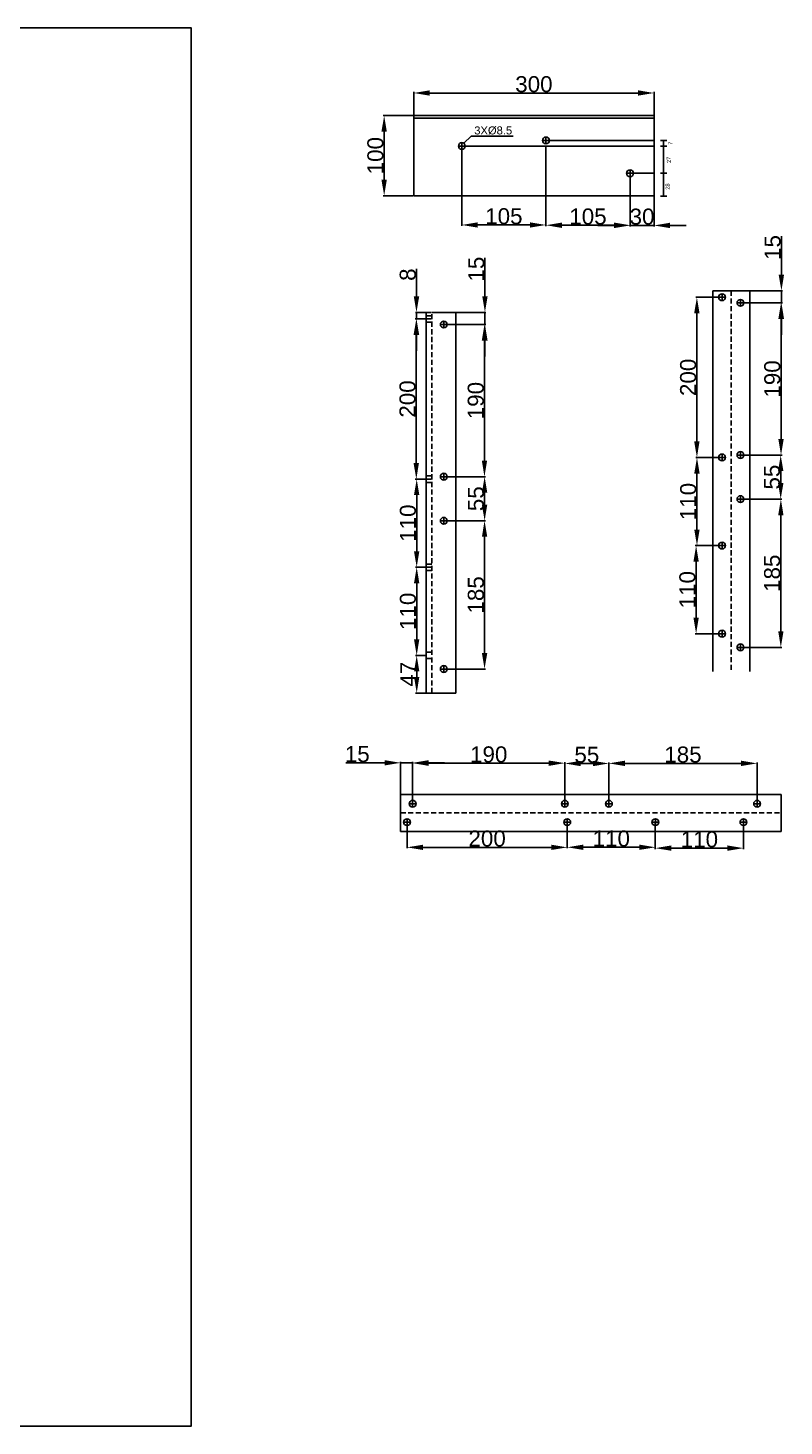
# Model space of a CAD drawing. Header units: millimetres. Extents: x -177214 to -167763, y 174316 to 178191.
# Drawn here: x -168707 to -167763, y 175127 to 176872 of the extents above; entities that cross this region are included whole.
import ezdxf

# ---------------------------------------------------------------- set-up
doc = ezdxf.new("R2010")
doc.units = ezdxf.units.MM
doc.linetypes.add('ASVLTYPE', pattern=[0.75, 0.5, -0.25])
doc.linetypes.add('HIDDEN', pattern=[9.525, 6.35, -3.175])
doc.styles.get("Standard").update_dxf_attribs({"font": 'arial.ttf'})
doc.dimstyles.new('ISO-25', dxfattribs={"dimtxt": 20, "dimasz": 20, "dimexe": 1.25, "dimexo": 0.625, "dimtad": 1, "dimdec": 1, "dimtxsty": 'Standard', "dimcen": 2.5, "dimclrd": 3, "dimclre": 3, "dimclrt": 1, "dimadec": 1, "dimazin": 0, "dimtfac": 1, "dimtdec": 1, "dimtmove": 0, "dimatfit": 3, "dimfxl": 1, "dimarcsym": 0})

# ---------------------------------------------------------------- blocks, each defined once
blk = doc.blocks.new('*D28')
at = {"color": 3, "linetype": 'ByBlock', "lineweight": -2, "transparency": 16777216}
for p, q in [((-168225.6, 176762.9), (-168263.2, 176762.9)), ((-168261.9, 176682.9), (-168261.9, 176742.9)), ((-168225.6, 176662.9), (-168263.2, 176662.9))]:
    blk.add_line(p, q, dxfattribs=at)
at = {"color": 3, "linetype": 'ByBlock', "transparency": 16777216}
for points in [[(-168265.3, 176742.9), (-168258.6, 176742.9), (-168261.9, 176762.9)], [(-168265.3, 176682.9), (-168258.6, 176682.9), (-168261.9, 176662.9)]]:
    blk.add_solid(points, dxfattribs=at)
at = {"layer": 'Defpoints', "color": 0, "linetype": 'ByBlock', "transparency": 16777216}
for p in [(-168261.9, 176762.9), (-168225, 176762.9), (-168225, 176662.9)]:
    blk.add_point(p, dxfattribs=at)
at = {"color": 1, "linetype": 'ByBlock', "transparency": 16777216, "insert": (-168272.8, 176712.9), "char_height": 20, "attachment_point": 5, "rotation": 90}
blk.add_mtext('100', dxfattribs=at)
blk = doc.blocks.new('*D29')
at = {"color": 3, "linetype": 'ByBlock', "lineweight": -2, "transparency": 16777216}
for p, q in [((-167955, 176690.3), (-167955, 176624.6)), ((-167925, 176690.3), (-167925, 176624.6)), ((-167975, 176625.8), (-167995, 176625.8)), ((-167955, 176625.8), (-167925, 176625.8)), ((-167905, 176625.8), (-167885, 176625.8))]:
    blk.add_line(p, q, dxfattribs=at)
at = {"color": 3, "linetype": 'ByBlock', "transparency": 16777216}
for points in [[(-167975, 176629.2), (-167975, 176622.5), (-167955, 176625.8)], [(-167905, 176629.2), (-167905, 176622.5), (-167925, 176625.8)]]:
    blk.add_solid(points, dxfattribs=at)
at = {"layer": 'Defpoints', "color": 0, "linetype": 'ByBlock', "transparency": 16777216}
for p in [(-167955, 176690.9), (-167925, 176690.9), (-167925, 176625.8)]:
    blk.add_point(p, dxfattribs=at)
at = {"color": 1, "linetype": 'ByBlock', "transparency": 16777216, "insert": (-167940, 176636.7), "char_height": 20, "attachment_point": 5}
blk.add_mtext('30', dxfattribs=at)
blk = doc.blocks.new('*D30')
at = {"color": 3, "linetype": 'ByBlock', "lineweight": -2, "transparency": 16777216}
for p, q in [((-168060, 176724.3), (-168060, 176624.8)), ((-167955, 176690.3), (-167955, 176624.8)), ((-167975, 176626.1), (-168040, 176626.1))]:
    blk.add_line(p, q, dxfattribs=at)
at = {"color": 3, "linetype": 'ByBlock', "transparency": 16777216}
for points in [[(-168040, 176629.4), (-168040, 176622.7), (-168060, 176626.1)], [(-167975, 176629.4), (-167975, 176622.7), (-167955, 176626.1)]]:
    blk.add_solid(points, dxfattribs=at)
at = {"layer": 'Defpoints', "color": 0, "linetype": 'ByBlock', "transparency": 16777216}
for p in [(-168060, 176724.9), (-167955, 176690.9), (-168060, 176626.1)]:
    blk.add_point(p, dxfattribs=at)
at = {"color": 1, "linetype": 'ByBlock', "transparency": 16777216, "insert": (-168007.5, 176636.9), "char_height": 20, "attachment_point": 5}
blk.add_mtext('105', dxfattribs=at)
blk = doc.blocks.new('*D31')
at = {"color": 3, "linetype": 'ByBlock', "lineweight": -2, "transparency": 16777216}
for p, q in [((-168165, 176724.3), (-168165, 176625.2)), ((-168060, 176724.3), (-168060, 176625.2)), ((-168080, 176626.4), (-168145, 176626.4))]:
    blk.add_line(p, q, dxfattribs=at)
at = {"color": 3, "linetype": 'ByBlock', "transparency": 16777216}
for points in [[(-168145, 176629.7), (-168145, 176623.1), (-168165, 176626.4)], [(-168080, 176629.7), (-168080, 176623.1), (-168060, 176626.4)]]:
    blk.add_solid(points, dxfattribs=at)
at = {"layer": 'Defpoints', "color": 0, "linetype": 'ByBlock', "transparency": 16777216}
for p in [(-168165, 176724.9), (-168060, 176724.9), (-168165, 176626.4)]:
    blk.add_point(p, dxfattribs=at)
at = {"color": 1, "linetype": 'ByBlock', "transparency": 16777216, "insert": (-168112.5, 176637.2), "char_height": 20, "attachment_point": 5}
blk.add_mtext('105', dxfattribs=at)
blk = doc.blocks.new('*D32')
at = {"color": 3, "linetype": 'ByBlock', "lineweight": -2, "transparency": 16777216}
for p, q in [((-168225, 176763.5), (-168225, 176792.4)), ((-168205, 176791.1), (-167945, 176791.1)), ((-167925, 176763.5), (-167925, 176792.4))]:
    blk.add_line(p, q, dxfattribs=at)
at = {"color": 3, "linetype": 'ByBlock', "transparency": 16777216}
for points in [[(-168205, 176794.5), (-168205, 176787.8), (-168225, 176791.1)], [(-167945, 176794.5), (-167945, 176787.8), (-167925, 176791.1)]]:
    blk.add_solid(points, dxfattribs=at)
at = {"layer": 'Defpoints', "color": 0, "linetype": 'ByBlock', "transparency": 16777216}
for p in [(-167925, 176791.1), (-168225, 176762.9), (-167925, 176762.9)]:
    blk.add_point(p, dxfattribs=at)
at = {"color": 1, "linetype": 'ByBlock', "transparency": 16777216, "insert": (-168075, 176802), "char_height": 20, "attachment_point": 5}
blk.add_mtext('300', dxfattribs=at)
blk = doc.blocks.new('*D136')
at = {"color": 3, "lineweight": -2, "transparency": 16777216}
for p, q in [((-168221.6, 176537.2), (-168221.6, 176571.6)), ((-168203.1, 176517.2), (-168222.8, 176517.2)), ((-168203.1, 176509.2), (-168222.8, 176509.2)), ((-168221.6, 176509.2), (-168221.6, 176517.2)), ((-168221.6, 176489.2), (-168221.6, 176469.2))]:
    blk.add_line(p, q, dxfattribs=at)
at = {"color": 3, "transparency": 16777216}
for points in [[(-168224.9, 176537.2), (-168218.2, 176537.2), (-168221.6, 176517.2)], [(-168224.9, 176489.2), (-168218.2, 176489.2), (-168221.6, 176509.2)]]:
    blk.add_solid(points, dxfattribs=at)
at = {"layer": 'Defpoints', "color": 0, "transparency": 16777216}
for p in [(-168221.6, 176517.2), (-168202.5, 176517.2), (-168202.5, 176509.2)]:
    blk.add_point(p, dxfattribs=at)
at = {"color": 1, "transparency": 16777216, "insert": (-168232.4, 176564.4), "char_height": 20, "attachment_point": 5, "rotation": 90}
blk.add_mtext('8', dxfattribs=at)
blk = doc.blocks.new('*D130')
at = {"color": 3, "lineweight": -2, "transparency": 16777216}
for p, q in [((-168203.8, 176509.2), (-168223.1, 176509.2)), ((-168221.8, 176489.2), (-168221.8, 176329.2)), ((-168203.1, 176309.2), (-168223.1, 176309.2))]:
    blk.add_line(p, q, dxfattribs=at)
at = {"color": 3, "transparency": 16777216}
for points in [[(-168225.2, 176489.2), (-168218.5, 176489.2), (-168221.8, 176509.2)], [(-168225.2, 176329.2), (-168218.5, 176329.2), (-168221.8, 176309.2)]]:
    blk.add_solid(points, dxfattribs=at)
at = {"layer": 'Defpoints', "color": 0, "transparency": 16777216}
for p in [(-168203.1, 176509.2), (-168221.8, 176309.2), (-168202.5, 176309.2)]:
    blk.add_point(p, dxfattribs=at)
at = {"color": 1, "transparency": 16777216, "insert": (-168232.7, 176409.2), "char_height": 20, "attachment_point": 5, "rotation": 90}
blk.add_mtext('200', dxfattribs=at)
blk = doc.blocks.new('*D137')
at = {"color": 3, "lineweight": -2, "transparency": 16777216}
for p, q in [((-168203.1, 176199.2), (-168222.6, 176199.2)), ((-168221.3, 176179.2), (-168221.3, 176109.2)), ((-168210, 176089.2), (-168222.6, 176089.2))]:
    blk.add_line(p, q, dxfattribs=at)
at = {"color": 3, "transparency": 16777216}
for points in [[(-168224.7, 176179.2), (-168218, 176179.2), (-168221.3, 176199.2)], [(-168224.7, 176109.2), (-168218, 176109.2), (-168221.3, 176089.2)]]:
    blk.add_solid(points, dxfattribs=at)
at = {"layer": 'Defpoints', "color": 0, "transparency": 16777216}
for p in [(-168202.5, 176199.2), (-168221.3, 176089.2), (-168209.4, 176089.2)]:
    blk.add_point(p, dxfattribs=at)
at = {"color": 1, "transparency": 16777216, "insert": (-168232.2, 176144.2), "char_height": 20, "attachment_point": 5, "rotation": 90}
blk.add_mtext('110', dxfattribs=at)
blk = doc.blocks.new('*D131')
at = {"color": 3, "lineweight": -2, "transparency": 16777216}
for p, q in [((-168210, 176089.2), (-168222.6, 176089.2)), ((-168221.3, 176069.2), (-168221.3, 176062.2)), ((-168210, 176042.2), (-168222.6, 176042.2))]:
    blk.add_line(p, q, dxfattribs=at)
at = {"color": 3, "transparency": 16777216}
for points in [[(-168224.6, 176069.2), (-168218, 176069.2), (-168221.3, 176089.2)], [(-168224.6, 176062.2), (-168218, 176062.2), (-168221.3, 176042.2)]]:
    blk.add_solid(points, dxfattribs=at)
at = {"layer": 'Defpoints', "color": 0, "transparency": 16777216}
for p in [(-168209.4, 176089.2), (-168221.3, 176042.2), (-168209.4, 176042.2)]:
    blk.add_point(p, dxfattribs=at)
at = {"color": 1, "transparency": 16777216, "insert": (-168231.9, 176065.7), "char_height": 20, "attachment_point": 5, "rotation": 90}
blk.add_mtext('47', dxfattribs=at)
blk = doc.blocks.new('*D129')
at = {"color": 3, "lineweight": -2, "transparency": 16777216}
for p, q in [((-168210, 176309.2), (-168222.6, 176309.2)), ((-168221.3, 176289.2), (-168221.3, 176219.2)), ((-168210, 176199.2), (-168222.6, 176199.2))]:
    blk.add_line(p, q, dxfattribs=at)
at = {"color": 3, "transparency": 16777216}
for points in [[(-168224.7, 176289.2), (-168218, 176289.2), (-168221.3, 176309.2)], [(-168224.7, 176219.2), (-168218, 176219.2), (-168221.3, 176199.2)]]:
    blk.add_solid(points, dxfattribs=at)
at = {"layer": 'Defpoints', "color": 0, "transparency": 16777216}
for p in [(-168209.4, 176309.2), (-168221.3, 176199.2), (-168209.4, 176199.2)]:
    blk.add_point(p, dxfattribs=at)
at = {"color": 1, "transparency": 16777216, "insert": (-168232.2, 176254.2), "char_height": 20, "attachment_point": 5, "rotation": 90}
blk.add_mtext('110', dxfattribs=at)
blk = doc.blocks.new('*D132')
at = {"color": 3, "lineweight": -2, "transparency": 16777216}
for p, q in [((-168186.9, 176502.2), (-168135.4, 176502.2)), ((-168136.7, 176482.2), (-168136.7, 176332.2)), ((-168186.9, 176312.2), (-168135.4, 176312.2))]:
    blk.add_line(p, q, dxfattribs=at)
at = {"color": 3, "transparency": 16777216}
for points in [[(-168140, 176482.2), (-168133.4, 176482.2), (-168136.7, 176502.2)], [(-168140, 176332.2), (-168133.4, 176332.2), (-168136.7, 176312.2)]]:
    blk.add_solid(points, dxfattribs=at)
at = {"layer": 'Defpoints', "color": 0, "transparency": 16777216}
for p in [(-168187.5, 176502.2), (-168187.5, 176312.2), (-168136.7, 176312.2)]:
    blk.add_point(p, dxfattribs=at)
at = {"color": 1, "transparency": 16777216, "insert": (-168147.5, 176407.2), "char_height": 20, "attachment_point": 5, "rotation": 90}
blk.add_mtext('190', dxfattribs=at)
blk = doc.blocks.new('*D133')
at = {"color": 3, "lineweight": -2, "transparency": 16777216}
for p, q in [((-168186.9, 176312.2), (-168135.3, 176312.2)), ((-168136.5, 176292.2), (-168136.5, 176277.2)), ((-168186.9, 176257.2), (-168135.3, 176257.2))]:
    blk.add_line(p, q, dxfattribs=at)
at = {"color": 3, "transparency": 16777216}
for points in [[(-168139.9, 176292.2), (-168133.2, 176292.2), (-168136.5, 176312.2)], [(-168139.9, 176277.2), (-168133.2, 176277.2), (-168136.5, 176257.2)]]:
    blk.add_solid(points, dxfattribs=at)
at = {"layer": 'Defpoints', "color": 0, "transparency": 16777216}
for p in [(-168187.5, 176312.2), (-168187.5, 176257.2), (-168136.5, 176257.2)]:
    blk.add_point(p, dxfattribs=at)
at = {"color": 1, "transparency": 16777216, "insert": (-168147.3, 176284.7), "char_height": 20, "attachment_point": 5, "rotation": 90}
blk.add_mtext('55', dxfattribs=at)
blk = doc.blocks.new('*D134')
at = {"color": 3, "lineweight": -2, "transparency": 16777216}
for p, q in [((-168136.1, 176537.2), (-168136.1, 176585.4)), ((-168186.9, 176517.2), (-168134.8, 176517.2)), ((-168136.1, 176502.2), (-168136.1, 176517.2)), ((-168186.9, 176502.2), (-168134.8, 176502.2)), ((-168136.1, 176482.2), (-168136.1, 176462.2))]:
    blk.add_line(p, q, dxfattribs=at)
at = {"color": 3, "transparency": 16777216}
for points in [[(-168139.4, 176537.2), (-168132.8, 176537.2), (-168136.1, 176517.2)], [(-168139.4, 176482.2), (-168132.8, 176482.2), (-168136.1, 176502.2)]]:
    blk.add_solid(points, dxfattribs=at)
at = {"layer": 'Defpoints', "color": 0, "transparency": 16777216}
for p in [(-168187.5, 176517.2), (-168136.1, 176517.2), (-168187.5, 176502.2)]:
    blk.add_point(p, dxfattribs=at)
at = {"color": 1, "transparency": 16777216, "insert": (-168146.9, 176571.3), "char_height": 20, "attachment_point": 5, "rotation": 90}
blk.add_mtext('15', dxfattribs=at)
blk = doc.blocks.new('*D135')
at = {"color": 3, "lineweight": -2, "transparency": 16777216}
for p, q in [((-168186.9, 176257.2), (-168135.3, 176257.2)), ((-168136.6, 176237.2), (-168136.6, 176092.2)), ((-168186.9, 176072.2), (-168135.3, 176072.2))]:
    blk.add_line(p, q, dxfattribs=at)
at = {"color": 3, "transparency": 16777216}
for points in [[(-168139.9, 176237.2), (-168133.2, 176237.2), (-168136.6, 176257.2)], [(-168139.9, 176092.2), (-168133.2, 176092.2), (-168136.6, 176072.2)]]:
    blk.add_solid(points, dxfattribs=at)
at = {"layer": 'Defpoints', "color": 0, "transparency": 16777216}
for p in [(-168187.5, 176257.2), (-168187.5, 176072.2), (-168136.6, 176072.2)]:
    blk.add_point(p, dxfattribs=at)
at = {"color": 1, "transparency": 16777216, "insert": (-168147.4, 176164.7), "char_height": 20, "attachment_point": 5, "rotation": 90}
blk.add_mtext('185', dxfattribs=at)
blk = doc.blocks.new('*D145')
at = {"color": 3, "lineweight": -2, "transparency": 16777216}
for p, q in [((-167766, 176564.2), (-167766, 176612.4)), ((-167805, 176544.2), (-167764.8, 176544.2)), ((-167766, 176529.2), (-167766, 176544.2)), ((-167816.5, 176529.2), (-167764.8, 176529.2)), ((-167766, 176509.2), (-167766, 176489.2))]:
    blk.add_line(p, q, dxfattribs=at)
at = {"color": 3, "transparency": 16777216}
for points in [[(-167769.4, 176564.2), (-167762.7, 176564.2), (-167766, 176544.2)], [(-167769.4, 176509.2), (-167762.7, 176509.2), (-167766, 176529.2)]]:
    blk.add_solid(points, dxfattribs=at)
at = {"layer": 'Defpoints', "color": 0, "transparency": 16777216}
for p in [(-167805.6, 176544.2), (-167766, 176544.2), (-167817.1, 176529.2)]:
    blk.add_point(p, dxfattribs=at)
at = {"color": 1, "transparency": 16777216, "insert": (-167776.9, 176598.3), "char_height": 20, "attachment_point": 5, "rotation": 90}
blk.add_mtext('15', dxfattribs=at)
blk = doc.blocks.new('*D146')
at = {"color": 3, "lineweight": -2, "transparency": 16777216}
for p, q in [((-167816.5, 176529.2), (-167765.2, 176529.2)), ((-167766.5, 176509.2), (-167766.5, 176359.2)), ((-167816.5, 176339.2), (-167765.2, 176339.2))]:
    blk.add_line(p, q, dxfattribs=at)
at = {"color": 3, "transparency": 16777216}
for points in [[(-167769.8, 176509.2), (-167763.1, 176509.2), (-167766.5, 176529.2)], [(-167769.8, 176359.2), (-167763.1, 176359.2), (-167766.5, 176339.2)]]:
    blk.add_solid(points, dxfattribs=at)
at = {"layer": 'Defpoints', "color": 0, "transparency": 16777216}
for p in [(-167817.1, 176529.2), (-167817.1, 176339.2), (-167766.5, 176339.2)]:
    blk.add_point(p, dxfattribs=at)
at = {"color": 1, "transparency": 16777216, "insert": (-167777.3, 176434.2), "char_height": 20, "attachment_point": 5, "rotation": 90}
blk.add_mtext('190', dxfattribs=at)
blk = doc.blocks.new('*D147')
at = {"color": 3, "lineweight": -2, "transparency": 16777216}
for p, q in [((-167816.5, 176339.2), (-167765.6, 176339.2)), ((-167766.9, 176319.2), (-167766.9, 176304.2)), ((-167816.5, 176284.2), (-167765.6, 176284.2))]:
    blk.add_line(p, q, dxfattribs=at)
at = {"color": 3, "transparency": 16777216}
for points in [[(-167770.2, 176319.2), (-167763.5, 176319.2), (-167766.9, 176339.2)], [(-167770.2, 176304.2), (-167763.5, 176304.2), (-167766.9, 176284.2)]]:
    blk.add_solid(points, dxfattribs=at)
at = {"layer": 'Defpoints', "color": 0, "transparency": 16777216}
for p in [(-167817.1, 176339.2), (-167817.1, 176284.2), (-167766.9, 176284.2)]:
    blk.add_point(p, dxfattribs=at)
at = {"color": 1, "transparency": 16777216, "insert": (-167777.7, 176311.7), "char_height": 20, "attachment_point": 5, "rotation": 90}
blk.add_mtext('55', dxfattribs=at)
blk = doc.blocks.new('*D148')
at = {"color": 3, "lineweight": -2, "transparency": 16777216}
for p, q in [((-167816.5, 176284.2), (-167765.5, 176284.2)), ((-167766.7, 176264.2), (-167766.7, 176119.2)), ((-167816.5, 176099.2), (-167765.5, 176099.2))]:
    blk.add_line(p, q, dxfattribs=at)
at = {"color": 3, "transparency": 16777216}
for points in [[(-167770, 176264.2), (-167763.4, 176264.2), (-167766.7, 176284.2)], [(-167770, 176119.2), (-167763.4, 176119.2), (-167766.7, 176099.2)]]:
    blk.add_solid(points, dxfattribs=at)
at = {"layer": 'Defpoints', "color": 0, "transparency": 16777216}
for p in [(-167817.1, 176284.2), (-167817.1, 176099.2), (-167766.7, 176099.2)]:
    blk.add_point(p, dxfattribs=at)
at = {"color": 1, "transparency": 16777216, "insert": (-167777.5, 176191.7), "char_height": 20, "attachment_point": 5, "rotation": 90}
blk.add_mtext('185', dxfattribs=at)
blk = doc.blocks.new('*D149')
at = {"color": 3, "lineweight": -2, "transparency": 16777216}
for p, q in [((-167840.7, 176536.2), (-167872.8, 176536.2)), ((-167871.5, 176516.2), (-167871.5, 176356.2)), ((-167840.7, 176336.2), (-167872.8, 176336.2))]:
    blk.add_line(p, q, dxfattribs=at)
at = {"color": 3, "transparency": 16777216}
for points in [[(-167874.9, 176516.2), (-167868.2, 176516.2), (-167871.5, 176536.2)], [(-167874.9, 176356.2), (-167868.2, 176356.2), (-167871.5, 176336.2)]]:
    blk.add_solid(points, dxfattribs=at)
at = {"layer": 'Defpoints', "color": 0, "transparency": 16777216}
for p in [(-167840.1, 176536.2), (-167871.5, 176336.2), (-167840.1, 176336.2)]:
    blk.add_point(p, dxfattribs=at)
at = {"color": 1, "transparency": 16777216, "insert": (-167882.4, 176436.2), "char_height": 20, "attachment_point": 5, "rotation": 90}
blk.add_mtext('200', dxfattribs=at)
blk = doc.blocks.new('*D150')
at = {"color": 3, "lineweight": -2, "transparency": 16777216}
for p, q in [((-167840.7, 176336.2), (-167872.7, 176336.2)), ((-167871.4, 176316.2), (-167871.4, 176246.2)), ((-167840.7, 176226.2), (-167872.7, 176226.2))]:
    blk.add_line(p, q, dxfattribs=at)
at = {"color": 3, "transparency": 16777216}
for points in [[(-167874.8, 176316.2), (-167868.1, 176316.2), (-167871.4, 176336.2)], [(-167874.8, 176246.2), (-167868.1, 176246.2), (-167871.4, 176226.2)]]:
    blk.add_solid(points, dxfattribs=at)
at = {"layer": 'Defpoints', "color": 0, "transparency": 16777216}
for p in [(-167840.1, 176336.2), (-167871.4, 176226.2), (-167840.1, 176226.2)]:
    blk.add_point(p, dxfattribs=at)
at = {"color": 1, "transparency": 16777216, "insert": (-167882.3, 176281.2), "char_height": 20, "attachment_point": 5, "rotation": 90}
blk.add_mtext('110', dxfattribs=at)
blk = doc.blocks.new('*D151')
at = {"color": 3, "lineweight": -2, "transparency": 16777216}
for p, q in [((-167840.7, 176226.2), (-167873.8, 176226.2)), ((-167872.5, 176206.2), (-167872.5, 176136.2)), ((-167840.7, 176116.2), (-167873.8, 176116.2))]:
    blk.add_line(p, q, dxfattribs=at)
at = {"color": 3, "transparency": 16777216}
for points in [[(-167875.8, 176206.2), (-167869.2, 176206.2), (-167872.5, 176226.2)], [(-167875.8, 176136.2), (-167869.2, 176136.2), (-167872.5, 176116.2)]]:
    blk.add_solid(points, dxfattribs=at)
at = {"layer": 'Defpoints', "color": 0, "transparency": 16777216}
for p in [(-167840.1, 176226.2), (-167872.5, 176116.2), (-167840.1, 176116.2)]:
    blk.add_point(p, dxfattribs=at)
at = {"color": 1, "transparency": 16777216, "insert": (-167883.3, 176171.2), "char_height": 20, "attachment_point": 5, "rotation": 90}
blk.add_mtext('110', dxfattribs=at)
blk = doc.blocks.new('*D159')
at = {"color": 3, "lineweight": -2, "transparency": 16777216}
for p, q in [((-168261.4, 175955.1), (-168309.6, 175955.1)), ((-168241.4, 175916.1), (-168241.4, 175956.3)), ((-168226.4, 175955.1), (-168241.4, 175955.1)), ((-168226.4, 175904.6), (-168226.4, 175956.3)), ((-168206.4, 175955.1), (-168186.4, 175955.1))]:
    blk.add_line(p, q, dxfattribs=at)
at = {"color": 3, "transparency": 16777216}
for points in [[(-168261.4, 175958.4), (-168261.4, 175951.8), (-168241.4, 175955.1)], [(-168206.4, 175958.4), (-168206.4, 175951.8), (-168226.4, 175955.1)]]:
    blk.add_solid(points, dxfattribs=at)
at = {"layer": 'Defpoints', "color": 0, "transparency": 16777216}
for p in [(-168241.4, 175955.1), (-168241.4, 175915.5), (-168226.4, 175904)]:
    blk.add_point(p, dxfattribs=at)
at = {"color": 1, "transparency": 16777216, "insert": (-168295.5, 175965.9), "char_height": 20, "attachment_point": 5}
blk.add_mtext('15', dxfattribs=at)
blk = doc.blocks.new('*D160')
at = {"color": 3, "lineweight": -2, "transparency": 16777216}
for p, q in [((-168226.4, 175904.6), (-168226.4, 175955.9)), ((-168206.4, 175954.7), (-168056.4, 175954.7)), ((-168036.4, 175904.6), (-168036.4, 175955.9))]:
    blk.add_line(p, q, dxfattribs=at)
at = {"color": 3, "transparency": 16777216}
for points in [[(-168206.4, 175958), (-168206.4, 175951.3), (-168226.4, 175954.7)], [(-168056.4, 175958), (-168056.4, 175951.3), (-168036.4, 175954.7)]]:
    blk.add_solid(points, dxfattribs=at)
at = {"layer": 'Defpoints', "color": 0, "transparency": 16777216}
for p in [(-168036.4, 175954.7), (-168226.4, 175904), (-168036.4, 175904)]:
    blk.add_point(p, dxfattribs=at)
at = {"color": 1, "transparency": 16777216, "insert": (-168131.4, 175965.5), "char_height": 20, "attachment_point": 5}
blk.add_mtext('190', dxfattribs=at)
blk = doc.blocks.new('*D161')
at = {"color": 3, "lineweight": -2, "transparency": 16777216}
for p, q in [((-168036.4, 175904.6), (-168036.4, 175955.5)), ((-168016.4, 175954.3), (-168001.4, 175954.3)), ((-167981.4, 175904.6), (-167981.4, 175955.5))]:
    blk.add_line(p, q, dxfattribs=at)
at = {"color": 3, "transparency": 16777216}
for points in [[(-168016.4, 175957.6), (-168016.4, 175950.9), (-168036.4, 175954.3)], [(-168001.4, 175957.6), (-168001.4, 175950.9), (-167981.4, 175954.3)]]:
    blk.add_solid(points, dxfattribs=at)
at = {"layer": 'Defpoints', "color": 0, "transparency": 16777216}
for p in [(-167981.4, 175954.3), (-168036.4, 175904), (-167981.4, 175904)]:
    blk.add_point(p, dxfattribs=at)
at = {"color": 1, "transparency": 16777216, "insert": (-168008.9, 175965), "char_height": 20, "attachment_point": 5}
blk.add_mtext('55', dxfattribs=at)
blk = doc.blocks.new('*D162')
at = {"color": 3, "lineweight": -2, "transparency": 16777216}
for p, q in [((-167981.4, 175904.6), (-167981.4, 175955.7)), ((-167961.4, 175954.4), (-167816.4, 175954.4)), ((-167796.4, 175904.6), (-167796.4, 175955.7))]:
    blk.add_line(p, q, dxfattribs=at)
at = {"color": 3, "transparency": 16777216}
for points in [[(-167961.4, 175957.8), (-167961.4, 175951.1), (-167981.4, 175954.4)], [(-167816.4, 175957.8), (-167816.4, 175951.1), (-167796.4, 175954.4)]]:
    blk.add_solid(points, dxfattribs=at)
at = {"layer": 'Defpoints', "color": 0, "transparency": 16777216}
for p in [(-167796.4, 175954.4), (-167981.4, 175904), (-167796.4, 175904)]:
    blk.add_point(p, dxfattribs=at)
at = {"color": 1, "transparency": 16777216, "insert": (-167888.9, 175965.3), "char_height": 20, "attachment_point": 5}
blk.add_mtext('185', dxfattribs=at)
blk = doc.blocks.new('*D163')
at = {"color": 3, "lineweight": -2, "transparency": 16777216}
for p, q in [((-168233.4, 175880.4), (-168233.4, 175848.4)), ((-168033.4, 175880.4), (-168033.4, 175848.4)), ((-168213.4, 175849.6), (-168053.4, 175849.6))]:
    blk.add_line(p, q, dxfattribs=at)
at = {"color": 3, "transparency": 16777216}
for points in [[(-168213.4, 175852.9), (-168213.4, 175846.3), (-168233.4, 175849.6)], [(-168053.4, 175852.9), (-168053.4, 175846.3), (-168033.4, 175849.6)]]:
    blk.add_solid(points, dxfattribs=at)
at = {"layer": 'Defpoints', "color": 0, "transparency": 16777216}
for p in [(-168233.4, 175881), (-168033.4, 175881), (-168033.4, 175849.6)]:
    blk.add_point(p, dxfattribs=at)
at = {"color": 1, "transparency": 16777216, "insert": (-168133.4, 175860.5), "char_height": 20, "attachment_point": 5}
blk.add_mtext('200', dxfattribs=at)
blk = doc.blocks.new('*D164')
at = {"color": 3, "lineweight": -2, "transparency": 16777216}
for p, q in [((-168033.4, 175880.4), (-168033.4, 175848.4)), ((-167923.4, 175880.4), (-167923.4, 175848.4)), ((-168013.4, 175849.7), (-167943.4, 175849.7))]:
    blk.add_line(p, q, dxfattribs=at)
at = {"color": 3, "transparency": 16777216}
for points in [[(-168013.4, 175853), (-168013.4, 175846.4), (-168033.4, 175849.7)], [(-167943.4, 175853), (-167943.4, 175846.4), (-167923.4, 175849.7)]]:
    blk.add_solid(points, dxfattribs=at)
at = {"layer": 'Defpoints', "color": 0, "transparency": 16777216}
for p in [(-168033.4, 175881), (-167923.4, 175881), (-167923.4, 175849.7)]:
    blk.add_point(p, dxfattribs=at)
at = {"color": 1, "transparency": 16777216, "insert": (-167978.4, 175860.5), "char_height": 20, "attachment_point": 5}
blk.add_mtext('110', dxfattribs=at)
blk = doc.blocks.new('*D165')
at = {"color": 3, "lineweight": -2, "transparency": 16777216}
for p, q in [((-167923.4, 175880.4), (-167923.4, 175847.4)), ((-167813.4, 175880.4), (-167813.4, 175847.4)), ((-167903.4, 175848.6), (-167833.4, 175848.6))]:
    blk.add_line(p, q, dxfattribs=at)
at = {"color": 3, "transparency": 16777216}
for points in [[(-167903.4, 175852), (-167903.4, 175845.3), (-167923.4, 175848.6)], [(-167833.4, 175852), (-167833.4, 175845.3), (-167813.4, 175848.6)]]:
    blk.add_solid(points, dxfattribs=at)
at = {"layer": 'Defpoints', "color": 0, "transparency": 16777216}
for p in [(-167923.4, 175881), (-167813.4, 175881), (-167813.4, 175848.6)]:
    blk.add_point(p, dxfattribs=at)
at = {"color": 1, "transparency": 16777216, "insert": (-167868.4, 175859.5), "char_height": 20, "attachment_point": 5}
blk.add_mtext('110', dxfattribs=at)
blk = doc.blocks.new('*D152')
at = {"color": 3, "lineweight": -2, "transparency": 16777216}
for p, q in [((-168261.4, 175955.1), (-168309.6, 175955.1)), ((-168241.4, 175916.1), (-168241.4, 175956.3)), ((-168226.4, 175955.1), (-168241.4, 175955.1)), ((-168226.4, 175904.6), (-168226.4, 175956.3)), ((-168206.4, 175955.1), (-168186.4, 175955.1))]:
    blk.add_line(p, q, dxfattribs=at)
at = {"color": 3, "transparency": 16777216}
for points in [[(-168261.4, 175958.4), (-168261.4, 175951.8), (-168241.4, 175955.1)], [(-168206.4, 175958.4), (-168206.4, 175951.8), (-168226.4, 175955.1)]]:
    blk.add_solid(points, dxfattribs=at)
at = {"layer": 'Defpoints', "color": 0, "transparency": 16777216}
for p in [(-168241.4, 175955.1), (-168241.4, 175915.5), (-168226.4, 175904)]:
    blk.add_point(p, dxfattribs=at)
at = {"color": 1, "transparency": 16777216, "insert": (-168295.5, 175965.9), "char_height": 20, "attachment_point": 5}
blk.add_mtext('15', dxfattribs=at)
blk = doc.blocks.new('*D153')
at = {"color": 3, "lineweight": -2, "transparency": 16777216}
for p, q in [((-168226.4, 175904.6), (-168226.4, 175955.9)), ((-168206.4, 175954.7), (-168056.4, 175954.7)), ((-168036.4, 175904.6), (-168036.4, 175955.9))]:
    blk.add_line(p, q, dxfattribs=at)
at = {"color": 3, "transparency": 16777216}
for points in [[(-168206.4, 175958), (-168206.4, 175951.3), (-168226.4, 175954.7)], [(-168056.4, 175958), (-168056.4, 175951.3), (-168036.4, 175954.7)]]:
    blk.add_solid(points, dxfattribs=at)
at = {"layer": 'Defpoints', "color": 0, "transparency": 16777216}
for p in [(-168036.4, 175954.7), (-168226.4, 175904), (-168036.4, 175904)]:
    blk.add_point(p, dxfattribs=at)
at = {"color": 1, "transparency": 16777216, "insert": (-168131.4, 175965.5), "char_height": 20, "attachment_point": 5}
blk.add_mtext('190', dxfattribs=at)
blk = doc.blocks.new('*D154')
at = {"color": 3, "lineweight": -2, "transparency": 16777216}
for p, q in [((-168036.4, 175904.6), (-168036.4, 175955.5)), ((-168016.4, 175954.3), (-168001.4, 175954.3)), ((-167981.4, 175904.6), (-167981.4, 175955.5))]:
    blk.add_line(p, q, dxfattribs=at)
at = {"color": 3, "transparency": 16777216}
for points in [[(-168016.4, 175957.6), (-168016.4, 175950.9), (-168036.4, 175954.3)], [(-168001.4, 175957.6), (-168001.4, 175950.9), (-167981.4, 175954.3)]]:
    blk.add_solid(points, dxfattribs=at)
at = {"layer": 'Defpoints', "color": 0, "transparency": 16777216}
for p in [(-167981.4, 175954.3), (-168036.4, 175904), (-167981.4, 175904)]:
    blk.add_point(p, dxfattribs=at)
at = {"color": 1, "transparency": 16777216, "insert": (-168008.9, 175965), "char_height": 20, "attachment_point": 5}
blk.add_mtext('55', dxfattribs=at)
blk = doc.blocks.new('*D155')
at = {"color": 3, "lineweight": -2, "transparency": 16777216}
for p, q in [((-167981.4, 175904.6), (-167981.4, 175955.7)), ((-167961.4, 175954.4), (-167816.4, 175954.4)), ((-167796.4, 175904.6), (-167796.4, 175955.7))]:
    blk.add_line(p, q, dxfattribs=at)
at = {"color": 3, "transparency": 16777216}
for points in [[(-167961.4, 175957.8), (-167961.4, 175951.1), (-167981.4, 175954.4)], [(-167816.4, 175957.8), (-167816.4, 175951.1), (-167796.4, 175954.4)]]:
    blk.add_solid(points, dxfattribs=at)
at = {"layer": 'Defpoints', "color": 0, "transparency": 16777216}
for p in [(-167796.4, 175954.4), (-167981.4, 175904), (-167796.4, 175904)]:
    blk.add_point(p, dxfattribs=at)
at = {"color": 1, "transparency": 16777216, "insert": (-167888.9, 175965.3), "char_height": 20, "attachment_point": 5}
blk.add_mtext('185', dxfattribs=at)
blk = doc.blocks.new('*D156')
at = {"color": 3, "lineweight": -2, "transparency": 16777216}
for p, q in [((-168233.4, 175880.4), (-168233.4, 175848.4)), ((-168033.4, 175880.4), (-168033.4, 175848.4)), ((-168213.4, 175849.6), (-168053.4, 175849.6))]:
    blk.add_line(p, q, dxfattribs=at)
at = {"color": 3, "transparency": 16777216}
for points in [[(-168213.4, 175852.9), (-168213.4, 175846.3), (-168233.4, 175849.6)], [(-168053.4, 175852.9), (-168053.4, 175846.3), (-168033.4, 175849.6)]]:
    blk.add_solid(points, dxfattribs=at)
at = {"layer": 'Defpoints', "color": 0, "transparency": 16777216}
for p in [(-168233.4, 175881), (-168033.4, 175881), (-168033.4, 175849.6)]:
    blk.add_point(p, dxfattribs=at)
at = {"color": 1, "transparency": 16777216, "insert": (-168133.4, 175860.5), "char_height": 20, "attachment_point": 5}
blk.add_mtext('200', dxfattribs=at)
blk = doc.blocks.new('*D157')
at = {"color": 3, "lineweight": -2, "transparency": 16777216}
for p, q in [((-168033.4, 175880.4), (-168033.4, 175848.4)), ((-167923.4, 175880.4), (-167923.4, 175848.4)), ((-168013.4, 175849.7), (-167943.4, 175849.7))]:
    blk.add_line(p, q, dxfattribs=at)
at = {"color": 3, "transparency": 16777216}
for points in [[(-168013.4, 175853), (-168013.4, 175846.4), (-168033.4, 175849.7)], [(-167943.4, 175853), (-167943.4, 175846.4), (-167923.4, 175849.7)]]:
    blk.add_solid(points, dxfattribs=at)
at = {"layer": 'Defpoints', "color": 0, "transparency": 16777216}
for p in [(-168033.4, 175881), (-167923.4, 175881), (-167923.4, 175849.7)]:
    blk.add_point(p, dxfattribs=at)
at = {"color": 1, "transparency": 16777216, "insert": (-167978.4, 175860.5), "char_height": 20, "attachment_point": 5}
blk.add_mtext('110', dxfattribs=at)
blk = doc.blocks.new('*D158')
at = {"color": 3, "lineweight": -2, "transparency": 16777216}
for p, q in [((-167923.4, 175880.4), (-167923.4, 175847.4)), ((-167813.4, 175880.4), (-167813.4, 175847.4)), ((-167903.4, 175848.6), (-167833.4, 175848.6))]:
    blk.add_line(p, q, dxfattribs=at)
at = {"color": 3, "transparency": 16777216}
for points in [[(-167903.4, 175852), (-167903.4, 175845.3), (-167923.4, 175848.6)], [(-167833.4, 175852), (-167833.4, 175845.3), (-167813.4, 175848.6)]]:
    blk.add_solid(points, dxfattribs=at)
at = {"layer": 'Defpoints', "color": 0, "transparency": 16777216}
for p in [(-167923.4, 175881), (-167813.4, 175881), (-167813.4, 175848.6)]:
    blk.add_point(p, dxfattribs=at)
at = {"color": 1, "transparency": 16777216, "insert": (-167868.4, 175859.5), "char_height": 20, "attachment_point": 5}
blk.add_mtext('110', dxfattribs=at)

msp = doc.modelspace()

# ---------------------------------------------------------------- linework, layer by layer
at = {"linetype": 'ByBlock'}
for p, q in [((-168224.97, 176762.91), (-167924.97, 176762.91)), ((-168224.97, 176662.91), (-168224.97, 176762.91)), ((-168224.97, 176762.91), (-168224.97, 176759.91)), ((-168224.97, 176759.91), (-167924.97, 176759.91)), ((-167924.97, 176762.91), (-167924.97, 176662.91)), ((-167924.97, 176662.91), (-168224.97, 176662.91))]:
    msp.add_line(p, q, dxfattribs=at)
for p, q in [((-168162.64, 176728.47), (-168153.43, 176737.33)), ((-168153.43, 176737.33), (-168100.82, 176737.33)), ((-167851.62, 176544.24), (-167851.62, 176544.24)), ((-167851.62, 176544.24), (-167805.62, 176544.24)), ((-167851.62, 176544.24), (-167851.62, 176069.24)), ((-167840.12, 176536.24), (-167840.12, 176540.49)), ((-167840.12, 176540.49), (-167840.12, 176531.99)), ((-167805.62, 176544.24), (-167805.62, 176069.24)), ((-167844.37, 176536.24), (-167840.12, 176536.24)), ((-167840.12, 176536.24), (-167840.12, 176536.24)), ((-167840.12, 176531.99), (-167840.12, 176536.24)), ((-167840.12, 176536.24), (-167835.87, 176536.24)), ((-167821.37, 176529.24), (-167817.12, 176529.24)), ((-167821.37, 176529.24), (-167817.12, 176529.24)), ((-167817.12, 176529.24), (-167817.12, 176533.49)), ((-167817.12, 176533.49), (-167817.12, 176524.99)), ((-167817.12, 176529.24), (-167817.12, 176533.49)), ((-167817.12, 176533.49), (-167817.12, 176524.99)), ((-167817.12, 176529.24), (-167817.12, 176529.24)), ((-167817.12, 176524.99), (-167817.12, 176529.24)), ((-167817.12, 176529.24), (-167812.87, 176529.24)), ((-167817.12, 176529.24), (-167817.12, 176529.24)), ((-167817.12, 176524.99), (-167817.12, 176529.24)), ((-167817.12, 176529.24), (-167812.87, 176529.24)), ((-168209.36, 176516.94), (-168209.36, 176042.18)), ((-168202.52, 176513.18), (-168209.36, 176513.18)), ((-168202.52, 176505.18), (-168209.36, 176505.18)), ((-168202.52, 176517.18), (-168172.52, 176517.18)), ((-168172.52, 176042.18), (-168172.52, 176517.18)), ((-167844.37, 176336.24), (-167840.12, 176336.24)), ((-167840.12, 176336.24), (-167840.12, 176340.49)), ((-167840.12, 176340.49), (-167840.12, 176331.99)), ((-167840.12, 176336.24), (-167840.12, 176336.24)), ((-167840.12, 176331.99), (-167840.12, 176336.24)), ((-167840.12, 176336.24), (-167835.87, 176336.24)), ((-167821.37, 176339.24), (-167817.12, 176339.24)), ((-167817.12, 176339.24), (-167817.12, 176343.49)), ((-167817.12, 176343.49), (-167817.12, 176334.99)), ((-167817.12, 176339.24), (-167817.12, 176339.24)), ((-167817.12, 176334.99), (-167817.12, 176339.24)), ((-167817.12, 176339.24), (-167812.87, 176339.24)), ((-168202.52, 176313.18), (-168209.36, 176313.18)), ((-168202.52, 176305.18), (-168209.36, 176305.18)), ((-167821.37, 176284.24), (-167817.12, 176284.24)), ((-167817.12, 176284.24), (-167817.12, 176288.49)), ((-167817.12, 176288.49), (-167817.12, 176279.99)), ((-167817.12, 176284.24), (-167817.12, 176284.24)), ((-167817.12, 176279.99), (-167817.12, 176284.24)), ((-167817.12, 176284.24), (-167812.87, 176284.24)), ((-167844.37, 176226.24), (-167840.12, 176226.24)), ((-167840.12, 176226.24), (-167840.12, 176230.49)), ((-167840.12, 176230.49), (-167840.12, 176221.99)), ((-167840.12, 176226.24), (-167840.12, 176226.24)), ((-167840.12, 176221.99), (-167840.12, 176226.24)), ((-167840.12, 176226.24), (-167835.87, 176226.24)), ((-168202.52, 176203.18), (-168209.36, 176203.18)), ((-168202.52, 176195.18), (-168209.36, 176195.18)), ((-167840.12, 176116.24), (-167840.12, 176120.49)), ((-167840.12, 176120.49), (-167840.12, 176111.99)), ((-167844.37, 176116.24), (-167840.12, 176116.24)), ((-167840.12, 176116.24), (-167840.12, 176116.24)), ((-167840.12, 176111.99), (-167840.12, 176116.24)), ((-167840.12, 176116.24), (-167835.87, 176116.24)), ((-167817.12, 176099.24), (-167817.12, 176103.49)), ((-167817.12, 176103.49), (-167817.12, 176094.99)), ((-168209.36, 176089.18), (-168209.36, 176093.18)), ((-168209.36, 176093.18), (-168202.52, 176093.18)), ((-168209.36, 176089.18), (-168209.36, 176089.18)), ((-168209.36, 176089.18), (-168209.36, 176085.18)), ((-168209.36, 176089.18), (-168209.36, 176042.18)), ((-167821.37, 176099.24), (-167817.12, 176099.24)), ((-167817.12, 176099.24), (-167817.12, 176099.24)), ((-167817.12, 176094.99), (-167817.12, 176099.24)), ((-167817.12, 176099.24), (-167812.87, 176099.24)), ((-168209.36, 176085.18), (-168202.52, 176085.18)), ((-168209.36, 176042.18), (-168172.52, 176042.18)), ((-168241.38, 175869.52), (-168241.38, 175915.52)), ((-168241.38, 175915.52), (-167766.38, 175915.52)), ((-168241.38, 175869.52), (-168241.38, 175915.52)), ((-168241.38, 175915.52), (-167766.38, 175915.52)), ((-167766.38, 175869.52), (-167766.38, 175915.52)), ((-168226.38, 175904.02), (-168230.63, 175904.02)), ((-168230.63, 175904.02), (-168222.13, 175904.02)), ((-168226.38, 175904.02), (-168230.63, 175904.02)), ((-168230.63, 175904.02), (-168222.13, 175904.02)), ((-168226.38, 175904.02), (-168230.63, 175904.02)), ((-168230.63, 175904.02), (-168222.13, 175904.02)), ((-168226.38, 175904.02), (-168230.63, 175904.02)), ((-168230.63, 175904.02), (-168222.13, 175904.02)), ((-168226.38, 175904.02), (-168226.38, 175908.27)), ((-168226.38, 175904.02), (-168226.38, 175908.27)), ((-168226.38, 175904.02), (-168226.38, 175908.27)), ((-168226.38, 175904.02), (-168226.38, 175908.27)), ((-168226.38, 175899.77), (-168226.38, 175904.02)), ((-168226.38, 175904.02), (-168226.38, 175904.02)), ((-168222.13, 175904.02), (-168226.38, 175904.02)), ((-168226.38, 175899.77), (-168226.38, 175904.02)), ((-168226.38, 175904.02), (-168226.38, 175904.02)), ((-168222.13, 175904.02), (-168226.38, 175904.02)), ((-168226.38, 175899.77), (-168226.38, 175904.02)), ((-168226.38, 175904.02), (-168226.38, 175904.02)), ((-168222.13, 175904.02), (-168226.38, 175904.02)), ((-168226.38, 175899.77), (-168226.38, 175904.02)), ((-168226.38, 175904.02), (-168226.38, 175904.02)), ((-168222.13, 175904.02), (-168226.38, 175904.02)), ((-168036.38, 175904.02), (-168040.63, 175904.02)), ((-168040.63, 175904.02), (-168032.13, 175904.02)), ((-168036.38, 175904.02), (-168040.63, 175904.02)), ((-168040.63, 175904.02), (-168032.13, 175904.02)), ((-168036.38, 175904.02), (-168036.38, 175908.27)), ((-168036.38, 175904.02), (-168036.38, 175908.27)), ((-168036.38, 175899.77), (-168036.38, 175904.02)), ((-168036.38, 175904.02), (-168036.38, 175904.02)), ((-168032.13, 175904.02), (-168036.38, 175904.02)), ((-168036.38, 175899.77), (-168036.38, 175904.02)), ((-168036.38, 175904.02), (-168036.38, 175904.02)), ((-168032.13, 175904.02), (-168036.38, 175904.02)), ((-167981.38, 175904.02), (-167985.63, 175904.02)), ((-167985.63, 175904.02), (-167977.13, 175904.02)), ((-167981.38, 175904.02), (-167985.63, 175904.02)), ((-167985.63, 175904.02), (-167977.13, 175904.02)), ((-167981.38, 175904.02), (-167981.38, 175908.27)), ((-167981.38, 175904.02), (-167981.38, 175908.27)), ((-167981.38, 175899.77), (-167981.38, 175904.02)), ((-167981.38, 175904.02), (-167981.38, 175904.02)), ((-167977.13, 175904.02), (-167981.38, 175904.02)), ((-167981.38, 175899.77), (-167981.38, 175904.02)), ((-167981.38, 175904.02), (-167981.38, 175904.02)), ((-167977.13, 175904.02), (-167981.38, 175904.02)), ((-167796.38, 175904.02), (-167800.63, 175904.02)), ((-167800.63, 175904.02), (-167792.13, 175904.02)), ((-167796.38, 175904.02), (-167800.63, 175904.02)), ((-167800.63, 175904.02), (-167792.13, 175904.02)), ((-167796.38, 175904.02), (-167796.38, 175908.27)), ((-167796.38, 175904.02), (-167796.38, 175908.27)), ((-167796.38, 175899.77), (-167796.38, 175904.02)), ((-167796.38, 175904.02), (-167796.38, 175904.02)), ((-167792.13, 175904.02), (-167796.38, 175904.02)), ((-167796.38, 175899.77), (-167796.38, 175904.02)), ((-167796.38, 175904.02), (-167796.38, 175904.02)), ((-167792.13, 175904.02), (-167796.38, 175904.02)), ((-168233.38, 175881.02), (-168237.63, 175881.02)), ((-168237.63, 175881.02), (-168229.13, 175881.02)), ((-168233.38, 175881.02), (-168237.63, 175881.02)), ((-168237.63, 175881.02), (-168229.13, 175881.02)), ((-168233.38, 175881.02), (-168233.38, 175885.27)), ((-168233.38, 175881.02), (-168233.38, 175885.27)), ((-168233.38, 175876.77), (-168233.38, 175881.02)), ((-168233.38, 175881.02), (-168233.38, 175881.02)), ((-168229.13, 175881.02), (-168233.38, 175881.02)), ((-168233.38, 175876.77), (-168233.38, 175881.02)), ((-168233.38, 175881.02), (-168233.38, 175881.02)), ((-168229.13, 175881.02), (-168233.38, 175881.02)), ((-168033.38, 175881.02), (-168037.63, 175881.02)), ((-168037.63, 175881.02), (-168029.13, 175881.02)), ((-168033.38, 175881.02), (-168037.63, 175881.02)), ((-168037.63, 175881.02), (-168029.13, 175881.02)), ((-168033.38, 175881.02), (-168033.38, 175885.27)), ((-168033.38, 175881.02), (-168033.38, 175885.27)), ((-168033.38, 175876.77), (-168033.38, 175881.02)), ((-168033.38, 175881.02), (-168033.38, 175881.02)), ((-168029.13, 175881.02), (-168033.38, 175881.02)), ((-168033.38, 175876.77), (-168033.38, 175881.02)), ((-168033.38, 175881.02), (-168033.38, 175881.02)), ((-168029.13, 175881.02), (-168033.38, 175881.02)), ((-167923.38, 175881.02), (-167927.63, 175881.02)), ((-167927.63, 175881.02), (-167919.13, 175881.02)), ((-167923.38, 175881.02), (-167927.63, 175881.02)), ((-167927.63, 175881.02), (-167919.13, 175881.02)), ((-167923.38, 175881.02), (-167923.38, 175885.27)), ((-167923.38, 175881.02), (-167923.38, 175885.27)), ((-167923.38, 175876.77), (-167923.38, 175881.02)), ((-167923.38, 175881.02), (-167923.38, 175881.02)), ((-167919.13, 175881.02), (-167923.38, 175881.02)), ((-167923.38, 175876.77), (-167923.38, 175881.02)), ((-167923.38, 175881.02), (-167923.38, 175881.02)), ((-167919.13, 175881.02), (-167923.38, 175881.02)), ((-167813.38, 175881.02), (-167817.63, 175881.02)), ((-167817.63, 175881.02), (-167809.13, 175881.02)), ((-167813.38, 175881.02), (-167817.63, 175881.02)), ((-167817.63, 175881.02), (-167809.13, 175881.02)), ((-167813.38, 175881.02), (-167813.38, 175885.27)), ((-167813.38, 175881.02), (-167813.38, 175885.27)), ((-167813.38, 175876.77), (-167813.38, 175881.02)), ((-167813.38, 175881.02), (-167813.38, 175881.02)), ((-167809.13, 175881.02), (-167813.38, 175881.02)), ((-167813.38, 175876.77), (-167813.38, 175881.02)), ((-167813.38, 175881.02), (-167813.38, 175881.02)), ((-167809.13, 175881.02), (-167813.38, 175881.02)), ((-168241.38, 175869.52), (-168241.38, 175869.52)), ((-168241.38, 175869.52), (-167766.38, 175869.52)), ((-168241.38, 175869.52), (-168241.38, 175869.52)), ((-168241.38, 175869.52), (-167766.38, 175869.52))]:
    msp.add_line(p, q)
at = {"color": 2}
for p, q in [((-168064.22, 176731.91), (-168055.72, 176731.91)), ((-168059.97, 176736.16), (-168059.97, 176727.66)), ((-168169.22, 176724.91), (-168160.72, 176724.91)), ((-168164.97, 176729.16), (-168164.97, 176720.66)), ((-167959.22, 176690.91), (-167950.72, 176690.91)), ((-167954.97, 176695.16), (-167954.97, 176686.66)), ((-168187.52, 176506.43), (-168187.52, 176497.93)), ((-168191.77, 176502.18), (-168183.27, 176502.18)), ((-168191.77, 176312.18), (-168183.27, 176312.18)), ((-168187.52, 176316.43), (-168187.52, 176307.93)), ((-168187.52, 176261.43), (-168187.52, 176252.93)), ((-168191.77, 176257.18), (-168183.27, 176257.18)), ((-168191.77, 176072.18), (-168183.27, 176072.18)), ((-168187.52, 176076.43), (-168187.52, 176067.93))]:
    msp.add_line(p, q, dxfattribs=at)
at = {"color": 1, "linetype": 'ASVLTYPE'}
for p, q in [((-168059.97, 176731.91), (-167924.97, 176731.91)), ((-168164.97, 176724.91), (-167924.97, 176724.91)), ((-167954.97, 176690.91), (-167924.97, 176690.91))]:
    msp.add_line(p, q, dxfattribs=at)
at = {"color": 3, "linetype": 'ASVLTYPE'}
for p, q in [((-167909.15, 176731.95), (-167917.15, 176731.95)), ((-167913.15, 176724.68), (-167913.15, 176731.95)), ((-167913.15, 176731.95), (-167909.15, 176731.95)), ((-167909.15, 176724.68), (-167917.15, 176724.68)), ((-167917.15, 176724.68), (-167913.15, 176724.68)), ((-167913.15, 176691), (-167913.15, 176724.68)), ((-167913.15, 176724.68), (-167909.15, 176724.68)), ((-167909.15, 176691), (-167917.15, 176691)), ((-167917.15, 176691), (-167913.15, 176691)), ((-167913.15, 176662.46), (-167913.15, 176691)), ((-167913.15, 176691), (-167909.15, 176691)), ((-167909.15, 176662.46), (-167917.15, 176662.46)), ((-167913.15, 176662.46), (-167909.15, 176662.46))]:
    msp.add_line(p, q, dxfattribs=at)
at = {"linetype": 'HIDDEN'}
for p, q in [((-167828.62, 176544.24), (-167828.62, 176069.24)), ((-168202.52, 176042.18), (-168202.52, 176517.18)), ((-168241.38, 175892.52), (-167766.38, 175892.52)), ((-168241.38, 175892.52), (-167766.38, 175892.52))]:
    msp.add_line(p, q, dxfattribs=at)
msp.add_lwpolyline([(-170732.69, 176872.3), (-168502.79, 176872.3), (-168502.79, 175127.32), (-170732.69, 175127.32)], close=True)
at = {"linetype": 'ByBlock'}
for centre in [(-168059.97, 176731.91), (-168164.97, 176724.91), (-167954.97, 176690.91)]:
    msp.add_circle(centre, 4.25, dxfattribs=at)
for centre in [(-167840.12, 176536.24), (-167817.12, 176529.24), (-167817.12, 176529.24), (-168187.52, 176502.18), (-167840.12, 176336.24), (-167817.12, 176339.24), (-168187.52, 176312.18), (-167817.12, 176284.24), (-168187.52, 176257.18), (-167840.12, 176226.24), (-167840.12, 176116.24), (-167817.12, 176099.24), (-168187.52, 176072.18), (-168226.38, 175904.02), (-168226.38, 175904.02), (-168226.38, 175904.02), (-168226.38, 175904.02), (-168036.38, 175904.02), (-168036.38, 175904.02), (-167981.38, 175904.02), (-167981.38, 175904.02), (-167796.38, 175904.02), (-167796.38, 175904.02), (-168233.38, 175881.02), (-168233.38, 175881.02), (-168033.38, 175881.02), (-168033.38, 175881.02), (-167923.38, 175881.02), (-167923.38, 175881.02), (-167813.38, 175881.02), (-167813.38, 175881.02)]:
    msp.add_circle(centre, 4.25)

# ---------------------------------------------------------------- texts
msp.add_text('3X%%C8.5', height=10).set_placement((-168149.47, 176739.4))
at = {"color": 1, "linetype": 'ASVLTYPE'}
for s, rotation, p in [('7', 87.71071, (-167902.3, 176726.41)), ('27', 92.7407, (-167903.9, 176703.96)), ('28', 91.9293, (-167905.48, 176670.55))]:
    msp.add_text(s, height=5, rotation=rotation, dxfattribs=at).set_placement(p)

# ---------------------------------------------------------------- dimensions: what is measured, and where the dimension line sits
at = {"linetype": 'ByBlock'}
for base, p1, p2, picture, middle in [((-167924.97, 176791.15), (-168224.97, 176762.91), (-167924.97, 176762.91), '*D32', (-168074.97, 176801.99)), ((-168164.97, 176626.41), (-168059.97, 176724.91), (-168164.97, 176724.91), '*D31', (-168112.47, 176637.24)), ((-168059.97, 176626.08), (-167954.97, 176690.91), (-168059.97, 176724.91), '*D30', (-168007.47, 176636.92)), ((-167924.97, 176625.83), (-167954.97, 176690.91), (-167924.97, 176690.91), '*D29', (-167939.97, 176636.67))]:
    dim = msp.add_linear_dim(base=base, p1=p1, p2=p2, dimstyle='ISO-25', dxfattribs=at)
    dim.commit()
    dim.dimension.update_dxf_attribs({"geometry": picture, "text_midpoint": middle})
dim = msp.add_linear_dim(base=(-168261.93, 176762.91), p1=(-168224.97, 176662.91), p2=(-168224.97, 176762.91), angle=90, dimstyle='ISO-25', dxfattribs=at)
dim.commit()
dim.dimension.update_dxf_attribs({"geometry": '*D28', "text_midpoint": (-168272.77, 176712.91)})
for base, p1, p2, angle, picture, middle in [((-167766.05, 176544.24), (-167817.12, 176529.24), (-167805.62, 176544.24), 90, '*D145', (-167776.88, 176598.33)), ((-168136.09, 176517.18), (-168187.52, 176502.18), (-168187.52, 176517.18), 90, '*D134', (-168146.93, 176571.27)), ((-168221.57, 176517.18), (-168202.52, 176509.18), (-168202.52, 176517.18), 90, '*D136', (-168232.41, 176564.4)), ((-167871.52, 176336.24), (-167840.12, 176536.24), (-167840.12, 176336.24), 90, '*D149', (-167882.36, 176436.24)), ((-167766.47, 176339.24), (-167817.12, 176529.24), (-167817.12, 176339.24), 90, '*D146', (-167777.3, 176434.24)), ((-168221.84, 176309.18), (-168203.15, 176509.18), (-168202.52, 176309.18), 90, '*D130', (-168232.68, 176409.18)), ((-168136.69, 176312.18), (-168187.52, 176502.18), (-168187.52, 176312.18), 90, '*D132', (-168147.53, 176407.18)), ((-167871.43, 176226.24), (-167840.12, 176336.24), (-167840.12, 176226.24), 90, '*D150', (-167882.27, 176281.24)), ((-167766.88, 176284.24), (-167817.12, 176339.24), (-167817.12, 176284.24), 90, '*D147', (-167777.68, 176311.74)), ((-168136.54, 176257.18), (-168187.52, 176312.18), (-168187.52, 176257.18), 90, '*D133', (-168147.34, 176284.68)), ((-168221.32, 176199.18), (-168209.36, 176309.18), (-168209.36, 176199.18), 90, '*D129', (-168232.16, 176254.18)), ((-167766.71, 176099.24), (-167817.12, 176284.24), (-167817.12, 176099.24), 90, '*D148', (-167777.55, 176191.74)), ((-168136.57, 176072.18), (-168187.52, 176257.18), (-168187.52, 176072.18), 90, '*D135', (-168147.41, 176164.68)), ((-167872.51, 176116.24), (-167840.12, 176226.24), (-167840.12, 176116.24), 90, '*D151', (-167883.35, 176171.24)), ((-168221.32, 176089.18), (-168202.52, 176199.18), (-168209.36, 176089.18), 90, '*D137', (-168232.16, 176144.18)), ((-168221.31, 176042.18), (-168209.36, 176089.18), (-168209.36, 176042.18), 90, '*D131', (-168231.94, 176065.68)), ((-168241.38, 175955.09), (-168226.38, 175904.02), (-168241.38, 175915.52), 180, '*D159', (-168295.47, 175965.92)), ((-168241.38, 175955.09), (-168226.38, 175904.02), (-168241.38, 175915.52), 180, '*D152', (-168295.47, 175965.92)), ((-168036.38, 175954.67), (-168226.38, 175904.02), (-168036.38, 175904.02), 180, '*D160', (-168131.38, 175965.5)), ((-168036.38, 175954.67), (-168226.38, 175904.02), (-168036.38, 175904.02), 180, '*D153', (-168131.38, 175965.5)), ((-167981.38, 175954.25), (-168036.38, 175904.02), (-167981.38, 175904.02), 180, '*D161', (-168008.88, 175965.05)), ((-167981.38, 175954.25), (-168036.38, 175904.02), (-167981.38, 175904.02), 180, '*D154', (-168008.88, 175965.05)), ((-167796.38, 175954.42), (-167981.38, 175904.02), (-167796.38, 175904.02), 180, '*D162', (-167888.88, 175965.26)), ((-167796.38, 175954.42), (-167981.38, 175904.02), (-167796.38, 175904.02), 180, '*D155', (-167888.88, 175965.26)), ((-168033.38, 175849.61), (-168233.38, 175881.02), (-168033.38, 175881.02), 180, '*D163', (-168133.38, 175860.45)), ((-168033.38, 175849.61), (-168233.38, 175881.02), (-168033.38, 175881.02), 180, '*D156', (-168133.38, 175860.45)), ((-167923.38, 175849.7), (-168033.38, 175881.02), (-167923.38, 175881.02), 180, '*D164', (-167978.38, 175860.54)), ((-167923.38, 175849.7), (-168033.38, 175881.02), (-167923.38, 175881.02), 180, '*D157', (-167978.38, 175860.54)), ((-167813.38, 175848.63), (-167923.38, 175881.02), (-167813.38, 175881.02), 180, '*D165', (-167868.38, 175859.46)), ((-167813.38, 175848.63), (-167923.38, 175881.02), (-167813.38, 175881.02), 180, '*D158', (-167868.38, 175859.46))]:
    dim = msp.add_linear_dim(base=base, p1=p1, p2=p2, angle=angle, dimstyle='ISO-25')
    dim.commit()
    dim.dimension.update_dxf_attribs({"geometry": picture, "text_midpoint": middle})

doc.saveas('drawing.dxf')
